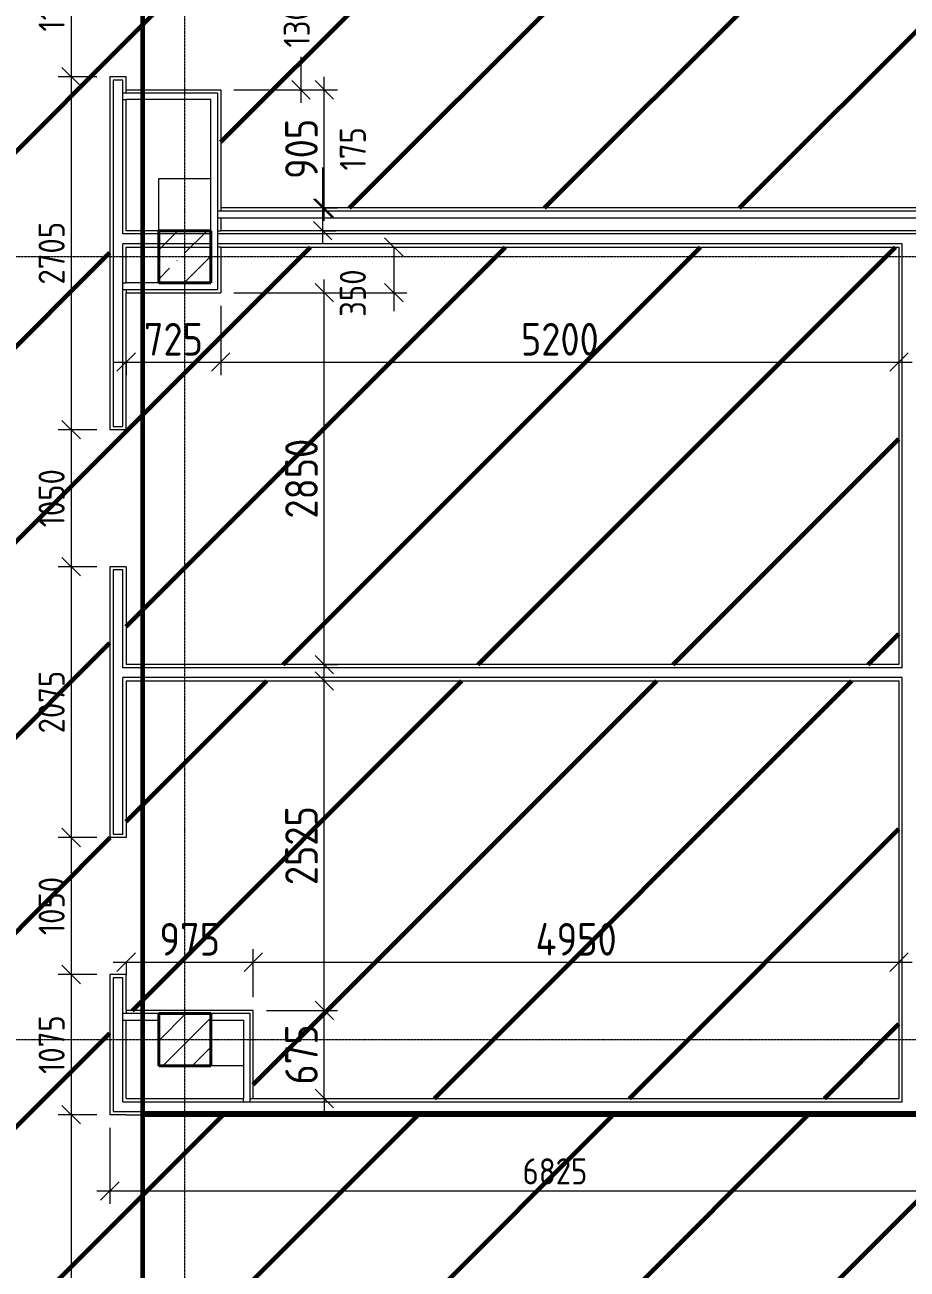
# Model space of a CAD drawing. Header units: millimetres. Extents: x -56773 to 323062, y -262288 to 76460.
# Drawn here: x -10417 to -3653, y -196981 to -187446 of the extents above; entities that cross this region are included whole.
import ezdxf

# ---------------------------------------------------------------- set-up
doc = ezdxf.new("R2010")
doc.units = ezdxf.units.MM
doc.linetypes.add('ADSK_Линия сетки', pattern=[25, 20, -2.5, 0, -2.5])
for name, color, linetype, lineweight in [('1.1)Стяжка керамзит  2 этаж', 5, 'Continuous', 60), ('Несущие колонны', 7, 'Continuous', 18), ('Оси', 7, 'Continuous', 9), ('Перекрытие', 7, 'Continuous', 18), ('Размеры', 7, 'Continuous', 9), ('Стены внутренние', 7, 'Continuous', 18), ('Стены штриховка', 7, 'Continuous', 9)]:
    doc.layers.add(name, color=color, linetype=linetype, lineweight=lineweight)
doc.styles.add('GOST Common_2', font='', dxfattribs={"width": 0.9, "height": 250})
doc.styles.add('GOST Common_3', font='', dxfattribs={"width": 0.9, "height": 200})
doc.styles.get('GOST Common_2').set_extended_font_data('GOST Common')
doc.styles.get('GOST Common_3').set_extended_font_data('GOST Common')
doc.dimstyles.new('ADSK_Основной_2_0', dxfattribs={"dimscale": 304.8, "dimtxt": 201.142999, "dimasz": 0.463911, "dimexe": 0.328084, "dimexo": 0.328084, "dimgap": 0.164042, "dimtad": 1, "dimdec": 3, "dimrnd": 0.001, "dimdsep": 46, "dimtxsty": 'GOST Common_3', "dimblk1": 'OBLIQUE', "dimblk2": 'OBLIQUE', "dimsah": 1, "dimcen": 0.09, "dimdle": 0.328084, "dimazin": 2, "dimtfac": 1, "dimtdec": 4, "dimtix": 1, "dimtmove": 0, "dimatfit": 3, "dimfxl": 1, "dimtvp": 1, "dimtolj": 1, "dimtzin": 0, "dimlwd": 20, "dimlwe": 20, "dimarcsym": 2})
doc.dimstyles.new('ADSK_Основной_2_0_1', dxfattribs={"dimscale": 304.8, "dimtxt": 201.142999, "dimasz": 0.463911, "dimexe": 0.328084, "dimexo": 0.328084, "dimgap": 0.164042, "dimtad": 1, "dimdec": 3, "dimrnd": 0.001, "dimdsep": 46, "dimtxsty": 'GOST Common_3', "dimblk1": 'OBLIQUE', "dimblk2": 'OBLIQUE', "dimsah": 1, "dimcen": 0.09, "dimdle": 0.328084, "dimazin": 2, "dimtfac": 1, "dimtdec": 4, "dimtix": 1, "dimtmove": 1, "dimatfit": 3, "dimfxl": 1, "dimtvp": 1, "dimtolj": 1, "dimtzin": 0, "dimlwd": 20, "dimlwe": 20, "dimarcsym": 2})
doc.dimstyles.new('ADSK_Основной_2_0_2', dxfattribs={"dimscale": 304.8, "dimtxt": 201.142999, "dimasz": 0.463911, "dimexe": 0.328084, "dimexo": 0.328084, "dimgap": 0.164042, "dimtad": 1, "dimdec": 3, "dimrnd": 0.001, "dimdsep": 46, "dimtxsty": 'GOST Common_3', "dimblk1": 'OBLIQUE', "dimblk2": 'OBLIQUE', "dimsah": 1, "dimcen": 0.09, "dimdle": 0.328084, "dimazin": 2, "dimtfac": 1, "dimtdec": 4, "dimtix": 1, "dimtmove": 0, "dimatfit": 3, "dimfxl": 1, "dimtvp": 1, "dimtolj": 1, "dimtzin": 0, "dimlwd": 20, "dimlwe": 20, "dimarcsym": 2})
doc.dimstyles.new('ADSK_Основной_2_0_3', dxfattribs={"dimscale": 304.8, "dimtxt": 201.142999, "dimasz": 0.463911, "dimexe": 0.328084, "dimexo": 0.328084, "dimgap": 0.164042, "dimtad": 1, "dimdec": 3, "dimrnd": 0.001, "dimdsep": 46, "dimtxsty": 'GOST Common_2', "dimblk1": 'OBLIQUE', "dimblk2": 'OBLIQUE', "dimsah": 1, "dimcen": 0.09, "dimdle": 0.328084, "dimazin": 2, "dimtfac": 1, "dimtdec": 4, "dimtix": 1, "dimtmove": 0, "dimatfit": 3, "dimfxl": 1, "dimtvp": 1, "dimtolj": 1, "dimtzin": 0, "dimlwd": 20, "dimlwe": 20, "dimarcsym": 2})
pattern_1 = [(45, (9.36, -198628.46), (-224.5064, 224.5064), []), (45, (233.87, -198628.46), (-224.5064, 224.5064), [396.875, -79.375, 3.353, -76.022])]

# ---------------------------------------------------------------- blocks, each defined once
blk = doc.blocks.new('ADSK_КолоннаЖБ_Прямоугольная - 400x400 мм-1807142-Кладочный план 4-го этажа')
at = {"layer": 'Несущие колонны', "lineweight": 40}
for p, q in [((-200, 200), (200, 200)), ((-200, -200), (-200, 200)), ((200, 200), (200, -200)), ((200, -200), (-200, -200))]:
    blk.add_line(p, q, dxfattribs=at)
blk = doc.blocks.new('_Oblique')
at = {"color": 0, "linetype": 'ByBlock', "lineweight": -2}
blk.add_line((-0.5, -0.5), (0.5, 0.5), dxfattribs=at)
blk = doc.blocks.new('*D5996')
at = {"layer": 'Defpoints', "color": 0, "transparency": 16777216}
for p in [(-9765.6, -195798.5), (-2940.6, -196382.2), (-2940.6, -196487.6)]:
    blk.add_point(p, dxfattribs=at)
at = {"layer": 'Размеры', "color": 0, "lineweight": 20, "transparency": 16777216}
for p, q in [((-9765.6, -195898.5), (-9765.6, -196482.2)), ((-2940.6, -196387.6), (-2940.6, -196282.2)), ((-9865.6, -196382.2), (-2840.6, -196382.2))]:
    blk.add_line(p, q, dxfattribs=at)
at = {"layer": 'Размеры', "color": 0, "lineweight": 20, "transparency": 16777216, "xscale": 141.4, "yscale": 141.4, "zscale": 141.4, "rotation": 180}
blk.add_blockref('_Oblique', (-9765.6, -196382.2), dxfattribs=at)
at = {"layer": 'Размеры', "color": 0, "lineweight": 20, "transparency": 16777216, "xscale": 141.4, "yscale": 141.4, "zscale": 141.4}
blk.add_blockref('_Oblique', (-2940.6, -196382.2), dxfattribs=at)
at = {"layer": 'Размеры', "color": 0, "lineweight": 9, "transparency": 16777216, "insert": (-6353.1, -196232.2), "char_height": 200, "width": 605.475, "attachment_point": 5, "style": 'GOST Common_3'}
blk.add_mtext('\\A1;6825', dxfattribs=at)
blk = doc.blocks.new('*D6186')
at = {"layer": 'Defpoints', "color": 0, "transparency": 16777216}
for p in [(-9765.6, -186743.5), (-10061.9, -187843.5), (-9765.6, -187843.5)]:
    blk.add_point(p, dxfattribs=at)
at = {"layer": 'Размеры', "color": 0, "lineweight": 20, "transparency": 16777216}
for p, q in [((-10061.9, -186643.5), (-10061.9, -187943.5)), ((-9865.6, -186743.5), (-10161.9, -186743.5)), ((-9865.6, -187843.5), (-10161.9, -187843.5))]:
    blk.add_line(p, q, dxfattribs=at)
at = {"layer": 'Размеры', "color": 0, "lineweight": 20, "transparency": 16777216, "xscale": 141.4, "yscale": 141.4, "zscale": 141.4}
for p, rotation in [((-10061.9, -186743.5), 90), ((-10061.9, -187843.5), 270)]:
    blk.add_blockref('_Oblique', p, dxfattribs=dict(at, rotation=rotation))
at = {"layer": 'Размеры', "color": 0, "lineweight": 9, "transparency": 16777216, "insert": (-10211.9, -187293.5), "char_height": 200, "width": 515.472, "attachment_point": 5, "rotation": 90, "style": 'GOST Common_3'}
blk.add_mtext('\\A1;1100', dxfattribs=at)
blk = doc.blocks.new('*D6187')
at = {"layer": 'Defpoints', "color": 0, "transparency": 16777216}
for p in [(-9765.6, -187843.5), (-10061.9, -190548.5), (-9765.6, -190548.5)]:
    blk.add_point(p, dxfattribs=at)
at = {"layer": 'Размеры', "color": 0, "lineweight": 20, "transparency": 16777216}
for p, q in [((-10061.9, -187743.5), (-10061.9, -190648.5)), ((-9865.6, -187843.5), (-10161.9, -187843.5)), ((-9865.6, -190548.5), (-10161.9, -190548.5))]:
    blk.add_line(p, q, dxfattribs=at)
at = {"layer": 'Размеры', "color": 0, "lineweight": 20, "transparency": 16777216, "xscale": 141.4, "yscale": 141.4, "zscale": 141.4}
for p, rotation in [((-10061.9, -187843.5), 90), ((-10061.9, -190548.5), 270)]:
    blk.add_blockref('_Oblique', p, dxfattribs=dict(at, rotation=rotation))
at = {"layer": 'Размеры', "color": 0, "lineweight": 9, "transparency": 16777216, "insert": (-10211.9, -189196), "char_height": 200, "width": 605.475, "attachment_point": 5, "rotation": 90, "style": 'GOST Common_3'}
blk.add_mtext('\\A1;2705', dxfattribs=at)
blk = doc.blocks.new('*D6188')
at = {"layer": 'Defpoints', "color": 0, "transparency": 16777216}
for p in [(-9765.6, -190548.5), (-10061.9, -191598.5), (-9765.6, -191598.5)]:
    blk.add_point(p, dxfattribs=at)
at = {"layer": 'Размеры', "color": 0, "lineweight": 20, "transparency": 16777216}
for p, q in [((-10061.9, -190448.5), (-10061.9, -191698.5)), ((-9865.6, -190548.5), (-10161.9, -190548.5)), ((-9865.6, -191598.5), (-10161.9, -191598.5))]:
    blk.add_line(p, q, dxfattribs=at)
at = {"layer": 'Размеры', "color": 0, "lineweight": 20, "transparency": 16777216, "xscale": 141.4, "yscale": 141.4, "zscale": 141.4}
for p, rotation in [((-10061.9, -190548.5), 90), ((-10061.9, -191598.5), 270)]:
    blk.add_blockref('_Oblique', p, dxfattribs=dict(at, rotation=rotation))
at = {"layer": 'Размеры', "color": 0, "lineweight": 9, "transparency": 16777216, "insert": (-10211.9, -191073.5), "char_height": 200, "width": 560.473, "attachment_point": 5, "rotation": 90, "style": 'GOST Common_3'}
blk.add_mtext('\\A1;1050', dxfattribs=at)
blk = doc.blocks.new('*D6189')
at = {"layer": 'Defpoints', "color": 0, "transparency": 16777216}
for p in [(-9765.6, -191598.5), (-10061.9, -193673.5), (-9765.6, -193673.5)]:
    blk.add_point(p, dxfattribs=at)
at = {"layer": 'Размеры', "color": 0, "lineweight": 20, "transparency": 16777216}
for p, q in [((-10061.9, -191498.5), (-10061.9, -193773.5)), ((-9865.6, -191598.5), (-10161.9, -191598.5)), ((-9865.6, -193673.5), (-10161.9, -193673.5))]:
    blk.add_line(p, q, dxfattribs=at)
at = {"layer": 'Размеры', "color": 0, "lineweight": 20, "transparency": 16777216, "xscale": 141.4, "yscale": 141.4, "zscale": 141.4}
for p, rotation in [((-10061.9, -191598.5), 90), ((-10061.9, -193673.5), 270)]:
    blk.add_blockref('_Oblique', p, dxfattribs=dict(at, rotation=rotation))
at = {"layer": 'Размеры', "color": 0, "lineweight": 9, "transparency": 16777216, "insert": (-10211.9, -192636), "char_height": 200, "width": 605.475, "attachment_point": 5, "rotation": 90, "style": 'GOST Common_3'}
blk.add_mtext('\\A1;2075', dxfattribs=at)
blk = doc.blocks.new('*D6190')
at = {"layer": 'Defpoints', "color": 0, "transparency": 16777216}
for p in [(-9765.6, -193673.5), (-10061.9, -194723.5), (-9765.6, -194723.5)]:
    blk.add_point(p, dxfattribs=at)
at = {"layer": 'Размеры', "color": 0, "lineweight": 20, "transparency": 16777216}
for p, q in [((-10061.9, -193573.5), (-10061.9, -194823.5)), ((-9865.6, -193673.5), (-10161.9, -193673.5)), ((-9865.6, -194723.5), (-10161.9, -194723.5))]:
    blk.add_line(p, q, dxfattribs=at)
at = {"layer": 'Размеры', "color": 0, "lineweight": 20, "transparency": 16777216, "xscale": 141.4, "yscale": 141.4, "zscale": 141.4}
for p, rotation in [((-10061.9, -193673.5), 90), ((-10061.9, -194723.5), 270)]:
    blk.add_blockref('_Oblique', p, dxfattribs=dict(at, rotation=rotation))
at = {"layer": 'Размеры', "color": 0, "lineweight": 9, "transparency": 16777216, "insert": (-10211.9, -194198.5), "char_height": 200, "width": 560.473, "attachment_point": 5, "rotation": 90, "style": 'GOST Common_3'}
blk.add_mtext('\\A1;1050', dxfattribs=at)
blk = doc.blocks.new('*D6191')
at = {"layer": 'Defpoints', "color": 0, "transparency": 16777216}
for p in [(-9765.6, -194723.5), (-10061.9, -195798.5), (-9765.6, -195798.5)]:
    blk.add_point(p, dxfattribs=at)
at = {"layer": 'Размеры', "color": 0, "lineweight": 20, "transparency": 16777216}
for p, q in [((-10061.9, -194623.5), (-10061.9, -195898.5)), ((-9865.6, -194723.5), (-10161.9, -194723.5)), ((-9865.6, -195798.5), (-10161.9, -195798.5))]:
    blk.add_line(p, q, dxfattribs=at)
at = {"layer": 'Размеры', "color": 0, "lineweight": 20, "transparency": 16777216, "xscale": 141.4, "yscale": 141.4, "zscale": 141.4}
for p, rotation in [((-10061.9, -194723.5), 90), ((-10061.9, -195798.5), 270)]:
    blk.add_blockref('_Oblique', p, dxfattribs=dict(at, rotation=rotation))
at = {"layer": 'Размеры', "color": 0, "lineweight": 9, "transparency": 16777216, "insert": (-10211.9, -195261), "char_height": 200, "width": 560.473, "attachment_point": 5, "rotation": 90, "style": 'GOST Common_3'}
blk.add_mtext('\\A1;1075', dxfattribs=at)
blk = doc.blocks.new('*D6192')
at = {"layer": 'Defpoints', "color": 0, "transparency": 16777216}
for p in [(-9765.6, -195798.5), (-10061.9, -199048.5), (-9515.6, -199048.5)]:
    blk.add_point(p, dxfattribs=at)
at = {"layer": 'Размеры', "color": 0, "lineweight": 20, "transparency": 16777216}
for p, q in [((-10061.9, -195698.5), (-10061.9, -199148.5)), ((-9865.6, -195798.5), (-10161.9, -195798.5)), ((-9615.6, -199048.5), (-10161.9, -199048.5))]:
    blk.add_line(p, q, dxfattribs=at)
at = {"layer": 'Размеры', "color": 0, "lineweight": 20, "transparency": 16777216, "xscale": 141.4, "yscale": 141.4, "zscale": 141.4}
for p, rotation in [((-10061.9, -195798.5), 90), ((-10061.9, -199048.5), 270)]:
    blk.add_blockref('_Oblique', p, dxfattribs=dict(at, rotation=rotation))
at = {"layer": 'Размеры', "color": 0, "lineweight": 9, "transparency": 16777216, "insert": (-10211.9, -197423.5), "char_height": 200, "width": 605.475, "attachment_point": 5, "rotation": 90, "style": 'GOST Common_3'}
blk.add_mtext('\\A1;3250', dxfattribs=at)
blk = doc.blocks.new('*D6210')
at = {"layer": 'Defpoints', "color": 0, "transparency": 16777216}
for p in [(-8221.4, -188848.5), (-8133.6, -188848.5), (-8221.4, -189023.5)]:
    blk.add_point(p, dxfattribs=at)
at = {"layer": 'Размеры', "color": 0, "lineweight": 20, "transparency": 16777216}
for p, q in [((-8133.6, -188848.5), (-8133.6, -188540.1)), ((-8133.6, -189123.5), (-8133.6, -188848.5)), ((-8121.4, -188848.5), (-8033.6, -188848.5)), ((-8121.4, -189023.5), (-8033.6, -189023.5))]:
    blk.add_line(p, q, dxfattribs=at)
at = {"layer": 'Размеры', "color": 0, "lineweight": 20, "transparency": 16777216, "xscale": 141.4, "yscale": 141.4, "zscale": 141.4}
for p, rotation in [((-8133.6, -188848.5), 90), ((-8133.6, -189023.5), 270)]:
    blk.add_blockref('_Oblique', p, dxfattribs=dict(at, rotation=rotation))
at = {"layer": 'Размеры', "color": 0, "lineweight": 9, "transparency": 16777216, "insert": (-8002.6, -188561.3), "char_height": 200, "width": 409.104, "attachment_point": 1, "rotation": 90, "line_spacing_factor": 1.022761, "style": 'GOST Common_3'}
blk.add_mtext('\\A1;175', dxfattribs=at)
blk = doc.blocks.new('*D6211')
at = {"layer": 'Defpoints', "color": 0, "transparency": 16777216}
for p in [(-8915.6, -187943.5), (-8121.4, -187943.5), (-8221.4, -188848.5)]:
    blk.add_point(p, dxfattribs=at)
at = {"layer": 'Размеры', "color": 0, "lineweight": 20, "transparency": 16777216}
for p, q in [((-8121.4, -188948.5), (-8121.4, -187843.5)), ((-8815.6, -187943.5), (-8021.4, -187943.5)), ((-8121.4, -188848.5), (-8021.4, -188848.5))]:
    blk.add_line(p, q, dxfattribs=at)
at = {"layer": 'Размеры', "color": 0, "lineweight": 20, "transparency": 16777216, "xscale": 141.4, "yscale": 141.4, "zscale": 141.4}
for p, rotation in [((-8121.4, -187943.5), 90), ((-8121.4, -188848.5), 270)]:
    blk.add_blockref('_Oblique', p, dxfattribs=dict(at, rotation=rotation))
at = {"layer": 'Размеры', "color": 0, "lineweight": 9, "transparency": 16777216, "insert": (-8296.4, -188396), "char_height": 250, "width": 454.106, "attachment_point": 5, "rotation": 90, "style": 'GOST Common_2'}
blk.add_mtext('\\A1;905', dxfattribs=at)
blk = doc.blocks.new('*D6212')
at = {"layer": 'Defpoints', "color": 0, "transparency": 16777216}
for p in [(-8915.6, -186643.5), (-8299.5, -186643.5), (-8915.6, -187943.5)]:
    blk.add_point(p, dxfattribs=at)
at = {"layer": 'Размеры', "color": 0, "lineweight": 20, "transparency": 16777216}
for p, q in [((-8299.5, -186543.5), (-8299.5, -186989.5)), ((-8815.6, -186643.5), (-8199.5, -186643.5)), ((-8299.5, -188043.5), (-8299.5, -187689.5)), ((-8815.6, -187943.5), (-8199.5, -187943.5))]:
    blk.add_line(p, q, dxfattribs=at)
at = {"layer": 'Размеры', "color": 0, "lineweight": 20, "transparency": 16777216, "xscale": 141.4, "yscale": 141.4, "zscale": 141.4}
for p, rotation in [((-8299.5, -186643.5), 90), ((-8299.5, -187943.5), 270)]:
    blk.add_blockref('_Oblique', p, dxfattribs=dict(at, rotation=rotation))
at = {"layer": 'Размеры', "color": 0, "lineweight": 9, "transparency": 16777216, "insert": (-8432.8, -187619.7), "char_height": 200, "width": 560.473, "attachment_point": 1, "rotation": 90, "line_spacing_factor": 1.022761, "style": 'GOST Common_3'}
blk.add_mtext('\\A1;1300', dxfattribs=at)
blk = doc.blocks.new('*D6216')
at = {"layer": 'Defpoints', "color": 0, "transparency": 16777216}
for p in [(-8915.6, -189498.5), (-9640.6, -189930.2), (-8915.6, -190030.2)]:
    blk.add_point(p, dxfattribs=at)
at = {"layer": 'Размеры', "color": 0, "lineweight": 20, "transparency": 16777216}
for p, q in [((-8915.6, -189598.5), (-8915.6, -190130.2)), ((-9740.6, -190030.2), (-8815.6, -190030.2)), ((-9640.6, -190030.2), (-9640.6, -190130.2))]:
    blk.add_line(p, q, dxfattribs=at)
at = {"layer": 'Размеры', "color": 0, "lineweight": 20, "transparency": 16777216, "xscale": 141.4, "yscale": 141.4, "zscale": 141.4, "rotation": 180}
blk.add_blockref('_Oblique', (-9640.6, -190030.2), dxfattribs=at)
at = {"layer": 'Размеры', "color": 0, "lineweight": 20, "transparency": 16777216, "xscale": 141.4, "yscale": 141.4, "zscale": 141.4}
blk.add_blockref('_Oblique', (-8915.6, -190030.2), dxfattribs=at)
at = {"layer": 'Размеры', "color": 0, "lineweight": 9, "transparency": 16777216, "insert": (-9278.1, -189855.2), "char_height": 250, "width": 454.106, "attachment_point": 5, "style": 'GOST Common_2'}
blk.add_mtext('\\A1;725', dxfattribs=at)
blk = doc.blocks.new('*D6217')
at = {"layer": 'Defpoints', "color": 0, "transparency": 16777216}
for p in [(-8915.6, -189498.5), (-3715.6, -189930.2), (-3715.6, -190030.2)]:
    blk.add_point(p, dxfattribs=at)
at = {"layer": 'Размеры', "color": 0, "lineweight": 20, "transparency": 16777216}
for p, q in [((-8915.6, -189598.5), (-8915.6, -190130.2)), ((-9015.6, -190030.2), (-3615.6, -190030.2)), ((-3715.6, -190030.2), (-3715.6, -190130.2))]:
    blk.add_line(p, q, dxfattribs=at)
at = {"layer": 'Размеры', "color": 0, "lineweight": 20, "transparency": 16777216, "xscale": 141.4, "yscale": 141.4, "zscale": 141.4, "rotation": 180}
blk.add_blockref('_Oblique', (-8915.6, -190030.2), dxfattribs=at)
at = {"layer": 'Размеры', "color": 0, "lineweight": 20, "transparency": 16777216, "xscale": 141.4, "yscale": 141.4, "zscale": 141.4}
blk.add_blockref('_Oblique', (-3715.6, -190030.2), dxfattribs=at)
at = {"layer": 'Размеры', "color": 0, "lineweight": 9, "transparency": 16777216, "insert": (-6315.6, -189855.2), "char_height": 250, "width": 605.475, "attachment_point": 5, "style": 'GOST Common_2'}
blk.add_mtext('\\A1;5200', dxfattribs=at)
blk = doc.blocks.new('*D6218')
at = {"layer": 'Defpoints', "color": 0, "transparency": 16777216}
for p in [(-8915.6, -189498.5), (-8121.4, -189498.5), (-8221.4, -192348.5)]:
    blk.add_point(p, dxfattribs=at)
at = {"layer": 'Размеры', "color": 0, "lineweight": 20, "transparency": 16777216}
for p, q in [((-8121.4, -192448.5), (-8121.4, -189398.5)), ((-8815.6, -189498.5), (-8021.4, -189498.5)), ((-8121.4, -192348.5), (-8021.4, -192348.5))]:
    blk.add_line(p, q, dxfattribs=at)
at = {"layer": 'Размеры', "color": 0, "lineweight": 20, "transparency": 16777216, "xscale": 141.4, "yscale": 141.4, "zscale": 141.4}
for p, rotation in [((-8121.4, -189498.5), 90), ((-8121.4, -192348.5), 270)]:
    blk.add_blockref('_Oblique', p, dxfattribs=dict(at, rotation=rotation))
at = {"layer": 'Размеры', "color": 0, "lineweight": 9, "transparency": 16777216, "insert": (-8296.4, -190923.5), "char_height": 250, "width": 605.475, "attachment_point": 5, "rotation": 90, "style": 'GOST Common_2'}
blk.add_mtext('\\A1;2850', dxfattribs=at)
blk = doc.blocks.new('*D6219')
at = {"layer": 'Defpoints', "color": 0, "transparency": 16777216}
for p in [(-8221.4, -189148.5), (-7587.9, -189148.5), (-8915.6, -189498.5)]:
    blk.add_point(p, dxfattribs=at)
at = {"layer": 'Размеры', "color": 0, "lineweight": 20, "transparency": 16777216}
for p, q in [((-8121.4, -189148.5), (-7487.9, -189148.5)), ((-7587.9, -189148.5), (-7587.9, -189598.5)), ((-8815.6, -189498.5), (-7487.9, -189498.5)), ((-7587.9, -189498.5), (-7587.9, -189639.9))]:
    blk.add_line(p, q, dxfattribs=at)
at = {"layer": 'Размеры', "color": 0, "lineweight": 20, "transparency": 16777216, "xscale": 141.4, "yscale": 141.4, "zscale": 141.4}
for p, rotation in [((-7587.9, -189148.5), 90), ((-7587.9, -189498.5), 270)]:
    blk.add_blockref('_Oblique', p, dxfattribs=dict(at, rotation=rotation))
at = {"layer": 'Размеры', "color": 0, "lineweight": 9, "transparency": 16777216, "insert": (-8002.6, -189683.6), "char_height": 200, "width": 454.106, "attachment_point": 1, "rotation": 90, "line_spacing_factor": 1.022761, "style": 'GOST Common_3'}
blk.add_mtext('\\A1;350', dxfattribs=at)
blk = doc.blocks.new('*D6220')
at = {"layer": 'Defpoints', "color": 0, "transparency": 16777216}
for p in [(-8665.6, -194998.5), (-8121.4, -194998.5), (-8221.4, -195673.5)]:
    blk.add_point(p, dxfattribs=at)
at = {"layer": 'Размеры', "color": 0, "lineweight": 20, "transparency": 16777216}
for p, q in [((-8121.4, -194998.5), (-8121.4, -194857.1)), ((-8565.6, -194998.5), (-8021.4, -194998.5)), ((-8121.4, -195673.5), (-8121.4, -194998.5)), ((-8121.4, -195673.5), (-8021.4, -195673.5)), ((-8121.4, -195673.5), (-8121.4, -195814.9))]:
    blk.add_line(p, q, dxfattribs=at)
at = {"layer": 'Размеры', "color": 0, "lineweight": 20, "transparency": 16777216, "xscale": 141.4, "yscale": 141.4, "zscale": 141.4}
for p, rotation in [((-8121.4, -194998.5), 270), ((-8121.4, -195673.5), 90)]:
    blk.add_blockref('_Oblique', p, dxfattribs=dict(at, rotation=rotation))
at = {"layer": 'Размеры', "color": 0, "lineweight": 9, "transparency": 16777216, "insert": (-8296.4, -195336), "char_height": 250, "width": 454.106, "attachment_point": 5, "rotation": 90, "style": 'GOST Common_2'}
blk.add_mtext('\\A1;675', dxfattribs=at)
blk = doc.blocks.new('*D6221')
at = {"layer": 'Defpoints', "color": 0, "transparency": 16777216}
for p in [(-8221.4, -192473.5), (-8121.4, -192473.5), (-8665.6, -194998.5)]:
    blk.add_point(p, dxfattribs=at)
at = {"layer": 'Размеры', "color": 0, "lineweight": 20, "transparency": 16777216}
for p, q in [((-8121.4, -195098.5), (-8121.4, -192373.5)), ((-8121.4, -192473.5), (-8021.4, -192473.5)), ((-8565.6, -194998.5), (-8021.4, -194998.5))]:
    blk.add_line(p, q, dxfattribs=at)
at = {"layer": 'Размеры', "color": 0, "lineweight": 20, "transparency": 16777216, "xscale": 141.4, "yscale": 141.4, "zscale": 141.4}
for p, rotation in [((-8121.4, -192473.5), 90), ((-8121.4, -194998.5), 270)]:
    blk.add_blockref('_Oblique', p, dxfattribs=dict(at, rotation=rotation))
at = {"layer": 'Размеры', "color": 0, "lineweight": 9, "transparency": 16777216, "insert": (-8296.4, -193736), "char_height": 250, "width": 605.475, "attachment_point": 5, "rotation": 90, "style": 'GOST Common_2'}
blk.add_mtext('\\A1;2525', dxfattribs=at)
blk = doc.blocks.new('*D6222')
at = {"layer": 'Defpoints', "color": 0, "transparency": 16777216}
for p in [(-9640.6, -194528.7), (-8665.6, -194628.7), (-8665.6, -194998.5)]:
    blk.add_point(p, dxfattribs=at)
at = {"layer": 'Размеры', "color": 0, "lineweight": 20, "transparency": 16777216}
for p, q in [((-8665.6, -194898.5), (-8665.6, -194528.7)), ((-9740.6, -194628.7), (-8565.6, -194628.7)), ((-9640.6, -194628.7), (-9640.6, -194728.7))]:
    blk.add_line(p, q, dxfattribs=at)
at = {"layer": 'Размеры', "color": 0, "lineweight": 20, "transparency": 16777216, "xscale": 141.4, "yscale": 141.4, "zscale": 141.4, "rotation": 180}
blk.add_blockref('_Oblique', (-9640.6, -194628.7), dxfattribs=at)
at = {"layer": 'Размеры', "color": 0, "lineweight": 20, "transparency": 16777216, "xscale": 141.4, "yscale": 141.4, "zscale": 141.4}
blk.add_blockref('_Oblique', (-8665.6, -194628.7), dxfattribs=at)
at = {"layer": 'Размеры', "color": 0, "lineweight": 9, "transparency": 16777216, "insert": (-9153.1, -194453.7), "char_height": 250, "width": 454.106, "attachment_point": 5, "style": 'GOST Common_2'}
blk.add_mtext('\\A1;975', dxfattribs=at)
blk = doc.blocks.new('*D6223')
at = {"layer": 'Defpoints', "color": 0, "transparency": 16777216}
for p in [(-3715.6, -194528.7), (-3715.6, -194628.7), (-8665.6, -194998.5)]:
    blk.add_point(p, dxfattribs=at)
at = {"layer": 'Размеры', "color": 0, "lineweight": 20, "transparency": 16777216}
for p, q in [((-8665.6, -194898.5), (-8665.6, -194528.7)), ((-8765.6, -194628.7), (-3615.6, -194628.7)), ((-3715.6, -194628.7), (-3715.6, -194728.7))]:
    blk.add_line(p, q, dxfattribs=at)
at = {"layer": 'Размеры', "color": 0, "lineweight": 20, "transparency": 16777216, "xscale": 141.4, "yscale": 141.4, "zscale": 141.4, "rotation": 180}
blk.add_blockref('_Oblique', (-8665.6, -194628.7), dxfattribs=at)
at = {"layer": 'Размеры', "color": 0, "lineweight": 20, "transparency": 16777216, "xscale": 141.4, "yscale": 141.4, "zscale": 141.4}
blk.add_blockref('_Oblique', (-3715.6, -194628.7), dxfattribs=at)
at = {"layer": 'Размеры', "color": 0, "lineweight": 9, "transparency": 16777216, "insert": (-6190.6, -194453.7), "char_height": 250, "width": 625.93, "attachment_point": 5, "style": 'GOST Common_2'}
blk.add_mtext('\\A1;4950', dxfattribs=at)

msp = doc.modelspace()

# ---------------------------------------------------------------- hatches: boundary and pattern name
at = {"layer": '1.1)Стяжка керамзит  2 этаж', "transparency": 33554687}
h = msp.add_hatch(dxfattribs=at)
h.set_pattern_fill('ANSI31', color=5, scale=333)
h.paths.add_polyline_path([(-9515.6385, -189498.4914), (-9640.6385, -189498.4914), (-9640.6385, -190548.4914), (-9765.6385, -190548.4914), (-9765.6385, -187843.4914), (-9640.6385, -187843.4914), (-9640.6385, -187943.4914), (-9515.6385, -187943.4914), (-9515.6385, -186643.4914), (-9640.6385, -186643.4914), (-9640.6385, -186743.4914), (-9765.6385, -186743.4914), (-9765.6385, -186538.4914), (-9765.6385, -186038.4914), (-9765.6385, -185848.4914), (-9765.6385, -185248.4914), (-9765.6385, -184728.4914), (-9765.6385, -184068.4914), (-9765.6385, -182048.4914), (-9640.6385, -182048.4914), (-9640.6385, -182198.4914), (-9515.6385, -182198.4914), (-9515.6385, -180798.4914), (-9640.6385, -180798.4914), (-9640.6385, -180948.4914), (-9765.6385, -180948.4914), (-9765.6385, -179748.4914), (-12890.6385, -179748.4914), (-12890.6385, -205573.4914), (-9515.6385, -205573.4914), (-9515.6385, -195798.4914), (-9640.6385, -195798.4914), (-9740.6385, -195798.4914), (-9765.6385, -195798.4914), (-9765.6385, -194723.4914), (-9640.6385, -194723.4914), (-9640.6385, -194998.4914), (-9515.6385, -194998.4914), (-9515.6385, -192473.4914), (-9640.6385, -192473.4914), (-9640.6385, -193673.4914), (-9765.6385, -193673.4914), (-9765.6385, -191598.4914), (-9640.6385, -191598.4914), (-9640.6385, -192348.4914), (-9515.6385, -192348.4914)])
h.paths.add_polyline_path([(-12770.185, -182943.7312), (-12010.185, -182943.7312), (-12010.185, -182938.7312), (-12770.185, -182938.7312)], flags=16)
h.paths.add_polyline_path([(-12010.185, -183904.7961), (-12770.185, -183904.7961), (-12770.185, -183909.7961), (-12010.185, -183909.7961)], flags=16)
h = msp.add_hatch(dxfattribs=at)
h.set_pattern_fill('ANSI31', color=5, scale=333)
h.paths.add_polyline_path([(-3240.6385, -186523.4914), (-3240.6385, -184873.4914), (-3240.6385, -184023.4914), (-3390.6385, -184023.4914), (-8915.6385, -184023.4914), (-8915.6385, -186643.4914), (-9515.6385, -186643.4914), (-9515.6385, -187943.4914), (-8915.6385, -187943.4914), (-8915.6385, -188848.4914), (-3390.6385, -188848.4914), (-3390.6385, -188843.4914), (-3240.6385, -188843.4914)])
h.paths.add_polyline_path([(-3390.6385, -186685.9914), (-3390.6385, -186173.4914), (-3315.6385, -186173.4914), (-3315.6385, -186685.9914)], flags=16)
h = msp.add_hatch(dxfattribs=at)
h.set_pattern_fill('ANSI31', color=5, scale=333)
h.paths.add_polyline_path([(-3715.6385, -189148.4914), (-8915.6385, -189148.4914), (-8915.6385, -189498.4914), (-9515.6385, -189498.4914), (-9515.6385, -192348.4914), (-3715.6385, -192348.4914)])
h = msp.add_hatch(dxfattribs=at)
h.set_pattern_fill('ANSI31', color=5, scale=333)
h.paths.add_polyline_path([(-3715.6385, -192473.4914), (-9515.6385, -192473.4914), (-9515.6385, -194998.4914), (-8665.6385, -194998.4914), (-8665.6385, -195673.4914), (-3715.6385, -195673.4914)])
h = msp.add_hatch(dxfattribs=at)
h.set_pattern_fill('ANSI31', color=5, scale=333)
h.paths.add_polyline_path([(61559.3615, -195798.4914), (-9515.6385, -195798.4914), (-9515.6385, -199048.4914), (61559.3615, -199048.4914)])
h.paths.add_polyline_path([(26559.3615, -198473.4914), (26634.3615, -198473.4914), (26634.3615, -199023.4914), (26559.3615, -199023.4914)], flags=16)
h.paths.add_polyline_path([(26559.3615, -196373.4914), (26559.3615, -195823.4914), (26634.3615, -195823.4914), (26634.3615, -196373.4914)], flags=16)
h.paths.add_polyline_path([(41109.3615, -196023.4914), (41109.3615, -195898.4914), (42009.3615, -195898.4914), (42009.3615, -196023.4914)], flags=16)
h.paths.add_polyline_path([(45809.3615, -196023.4914), (45809.3615, -195898.4914), (46809.3615, -195898.4914), (46809.3615, -196023.4914)], flags=16)
h.paths.add_polyline_path([(48659.3615, -195923.4914), (48659.3615, -195898.4914), (49409.3615, -195898.4914), (49409.3615, -195923.4914)], flags=16)
h.paths.add_polyline_path([(41734.3615, -193523.4914), (39734.3615, -193523.4914), (39734.3615, -195023.4914), (40009.3615, -195023.4914), (40034.3615, -195023.4914), (40034.3615, -195798.4914), (41734.3615, -195798.4914)], flags=0)
at = {"layer": 'Несущие колонны', "lineweight": 9}
h = msp.add_hatch(dxfattribs=at)
h.set_pattern_fill('FP_1', color=256, style=0, pattern_type=2)
h.set_pattern_definition(pattern_1)
h.paths.add_polyline_path([(-9390.6385, -189423.4914), (-8990.6385, -189423.4914), (-8990.6385, -189023.4914), (-9390.6385, -189023.4914)])
h = msp.add_hatch(dxfattribs=at)
h.set_pattern_fill('FP_1', color=256, style=0, pattern_type=2)
h.set_pattern_definition(pattern_1)
h.paths.add_polyline_path([(-9390.6385, -195423.4914), (-8990.6385, -195423.4914), (-8990.6385, -195023.4914), (-9390.6385, -195023.4914), (-9390.6385, -195092.7203)])

# ---------------------------------------------------------------- linework, layer by layer
at = {"layer": '1.1)Стяжка керамзит  2 этаж'}
for points in [[(-9515.6385, -205573.4914), (-12890.6385, -205573.4914), (-12890.6385, -179748.4914), (-9515.6385, -179748.4914)], [(61559.3615, -195798.4914), (-9515.6385, -195798.4914), (-9515.6385, -199048.4914), (61559.3615, -199048.4914)]]:
    msp.add_lwpolyline(points, close=True, dxfattribs=at)
at = {"layer": 'Несущие колонны', "lineweight": 9}
for p, q in [((-8990.6385, -189023.4914), (-9390.6385, -189023.4914)), ((-9390.6385, -189023.4914), (-9390.6385, -189423.4914)), ((-8990.6385, -189423.4914), (-8990.6385, -189023.4914)), ((-9390.6385, -189423.4914), (-8990.6385, -189423.4914)), ((-8990.6385, -195023.4914), (-9390.6385, -195023.4914)), ((-9390.6385, -195023.4914), (-9390.6385, -195073.4914)), ((-9390.6385, -195073.4914), (-9390.6385, -195423.4914)), ((-8990.6385, -195073.4914), (-8990.6385, -195023.4914)), ((-8990.6385, -195423.4914), (-8990.6385, -195073.4914)), ((-9390.6385, -195423.4914), (-8990.6385, -195423.4914))]:
    msp.add_line(p, q, dxfattribs=at)
at = {"layer": 'Оси', "linetype": 'ADSK_Линия сетки', "lineweight": 5}
for p, q in [((-9190.6385, -209602.3427), (-9190.6385, -174127.5463)), ((62563.3938, -189223.4914), (-25230.7352, -189223.4914)), ((62563.3938, -195223.4914), (-25230.7352, -195223.4914))]:
    msp.add_line(p, q, dxfattribs=at)
at = {"layer": 'Перекрытие'}
for p, q in [((-9390.6385, -189023.4914), (-9390.6385, -188623.4914)), ((-9390.6385, -188623.4914), (-8990.6385, -188623.4914)), ((-8740.6385, -195423.4914), (-8990.6385, -195423.4914))]:
    msp.add_line(p, q, dxfattribs=at)
at = {"layer": 'Стены внутренние', "lineweight": 5}
for p, q in [((-9765.6385, -187843.4914), (-9765.6385, -190548.4914)), ((-9640.6385, -187843.4914), (-9765.6385, -187843.4914)), ((-9640.6385, -187943.4914), (-9640.6385, -187843.4914)), ((-9640.6385, -187943.4914), (-8915.6385, -187943.4914)), ((-8915.6385, -187943.4914), (-8915.6385, -188848.4914)), ((-9640.6385, -189023.4914), (-9640.6385, -188018.4914)), ((-8990.6385, -188018.4914), (-9640.6385, -188018.4914)), ((-8990.6385, -189023.4914), (-8990.6385, -188018.4914)), ((-3240.6385, -188848.4914), (-8915.6385, -188848.4914)), ((-8915.6385, -188923.4914), (-8915.6385, -189023.4914)), ((-8915.6385, -188923.4914), (-3240.6385, -188923.4914)), ((-8990.6385, -189023.4914), (-9640.6385, -189023.4914)), ((-3390.6385, -189023.4914), (-8915.6385, -189023.4914)), ((-9640.6385, -189423.4914), (-9640.6385, -189148.4914)), ((-9640.6385, -189148.4914), (-8990.6385, -189148.4914)), ((-8990.6385, -189423.4914), (-8990.6385, -189148.4914)), ((-8915.6385, -189148.4914), (-8915.6385, -189498.4914)), ((-8915.6385, -189148.4914), (-3715.6385, -189148.4914)), ((-3715.6385, -189148.4914), (-3715.6385, -192348.4914)), ((-8990.6385, -189423.4914), (-9640.6385, -189423.4914)), ((-9640.6385, -190548.4914), (-9640.6385, -189498.4914)), ((-9640.6385, -189498.4914), (-8915.6385, -189498.4914)), ((-9640.6385, -190548.4914), (-9765.6385, -190548.4914)), ((-9765.6385, -191598.4914), (-9765.6385, -193673.4914)), ((-9640.6385, -191598.4914), (-9765.6385, -191598.4914)), ((-9640.6385, -191598.4914), (-9640.6385, -192348.4914)), ((-3715.6385, -192348.4914), (-9640.6385, -192348.4914)), ((-9640.6385, -192473.4914), (-9640.6385, -193673.4914)), ((-9640.6385, -192473.4914), (-3715.6385, -192473.4914)), ((-3715.6385, -192473.4914), (-3715.6385, -195673.4914)), ((-9640.6385, -193673.4914), (-9765.6385, -193673.4914)), ((-9765.6385, -194723.4914), (-9765.6385, -195798.4914)), ((-9640.6385, -194723.4914), (-9765.6385, -194723.4914)), ((-9640.6385, -194998.4914), (-9640.6385, -194723.4914)), ((-8665.6385, -194998.4914), (-9640.6385, -194998.4914)), ((-8665.6385, -195673.4914), (-8665.6385, -194998.4914)), ((-9640.6385, -195673.4914), (-9640.6385, -195073.4914)), ((-9640.6385, -195073.4914), (-9390.6385, -195073.4914)), ((-9390.6385, -195073.4914), (-9390.6385, -195023.4914)), ((-9390.6385, -195023.4914), (-8990.6385, -195023.4914)), ((-8990.6385, -195023.4914), (-8990.6385, -195073.4914)), ((-8990.6385, -195073.4914), (-8740.6385, -195073.4914)), ((-8740.6385, -195073.4914), (-8740.6385, -195673.4914)), ((-9640.6385, -195673.4914), (-8740.6385, -195673.4914)), ((-8665.6385, -195673.4914), (-3715.6385, -195673.4914)), ((-9740.6385, -195798.4914), (-9765.6385, -195798.4914)), ((-9640.6385, -195798.4914), (-2940.6385, -195798.4914))]:
    msp.add_line(p, q, dxfattribs=at)
at = {"layer": 'Стены штриховка', "lineweight": 9}
for p, q in [((-9740.6385, -187868.4914), (-9740.6385, -190523.4914)), ((-9665.6385, -187868.4914), (-9740.6385, -187868.4914)), ((-9665.6385, -189048.4914), (-9665.6385, -187868.4914)), ((-9640.6385, -187968.4914), (-9640.6385, -187943.4914)), ((-8940.6385, -187968.4914), (-9665.6385, -187968.4914)), ((-9665.6385, -188018.4914), (-9640.6385, -188018.4914)), ((-8940.6385, -187968.4914), (-8940.6385, -189473.4914)), ((-3240.6385, -188873.4914), (-8940.6385, -188873.4914)), ((-8915.6385, -188848.4914), (-8915.6385, -188873.4914)), ((-8940.6385, -188923.4914), (-8915.6385, -188923.4914)), ((-8990.6385, -189048.4914), (-9665.6385, -189048.4914)), ((-8990.6385, -189023.4914), (-8990.6385, -189148.4914)), ((-8940.6385, -189023.4914), (-8915.6385, -189023.4914)), ((-3390.6385, -189048.4914), (-8940.6385, -189048.4914)), ((-9665.6385, -190523.4914), (-9665.6385, -189123.4914)), ((-8990.6385, -189123.4914), (-9665.6385, -189123.4914)), ((-3690.6385, -189123.4914), (-8940.6385, -189123.4914)), ((-8915.6385, -189148.4914), (-8940.6385, -189148.4914)), ((-3690.6385, -192373.4914), (-3690.6385, -189123.4914)), ((-9665.6385, -189423.4914), (-9640.6385, -189423.4914)), ((-9665.6385, -189473.4914), (-8940.6385, -189473.4914)), ((-9640.6385, -189473.4914), (-9640.6385, -189498.4914)), ((-9740.6385, -190523.4914), (-9665.6385, -190523.4914)), ((-9740.6385, -191623.4914), (-9740.6385, -193648.4914)), ((-9665.6385, -191623.4914), (-9740.6385, -191623.4914)), ((-9665.6385, -192373.4914), (-9665.6385, -191623.4914)), ((-3690.6385, -192373.4914), (-9665.6385, -192373.4914)), ((-9665.6385, -193648.4914), (-9665.6385, -192448.4914)), ((-3690.6385, -192448.4914), (-9665.6385, -192448.4914)), ((-3690.6385, -195698.4914), (-3690.6385, -192448.4914)), ((-9740.6385, -193648.4914), (-9665.6385, -193648.4914)), ((-9665.6385, -194748.4914), (-9740.6385, -194748.4914)), ((-9740.6385, -194748.4914), (-9740.6385, -195773.4914)), ((-9665.6385, -195698.4914), (-9665.6385, -194748.4914)), ((-9640.6385, -194998.4914), (-9640.6385, -195023.4914)), ((-9390.6385, -195023.4914), (-9665.6385, -195023.4914)), ((-9665.6385, -195073.4914), (-9640.6385, -195073.4914)), ((-8690.6385, -195023.4914), (-8990.6385, -195023.4914)), ((-8690.6385, -195698.4914), (-8690.6385, -195023.4914)), ((-9665.6385, -195698.4914), (-3690.6385, -195698.4914)), ((-8740.6385, -195698.4914), (-8740.6385, -195673.4914)), ((-8690.6385, -195673.4914), (-8665.6385, -195673.4914)), ((-9740.6385, -195773.4914), (-2965.6385, -195773.4914)), ((-9640.6385, -195798.4914), (-9740.6385, -195798.4914))]:
    msp.add_line(p, q, dxfattribs=at)

# ---------------------------------------------------------------- block references
at = {"layer": 'Несущие колонны', "lineweight": 40, "rotation": 89.9999999999999}
for p in [(-9190.6385, -189223.4914), (-9190.6385, -195223.4914)]:
    msp.add_blockref('ADSK_КолоннаЖБ_Прямоугольная - 400x400 мм-1807142-Кладочный план 4-го этажа', p, dxfattribs=at)

# ---------------------------------------------------------------- dimensions: what is measured, and where the dimension line sits
at = {"layer": 'Размеры', "lineweight": 9}
for base, p1, p2, override, picture, middle in [((-8299.4651, -186643.4914), (-8915.6385, -187943.4914), (-8915.6385, -186643.4914), {"dimpost": '<>', "dimfxl": 1300}, '*D6212', (-8299.4651, -187339.4636)), ((-8133.5914, -188848.4914), (-8221.4177, -189023.4914), (-8221.4177, -188848.4914), {"dimpost": '<>', "dimfxl": 175}, '*D6210', (-7869.3057, -188540.088)), ((-7587.8771, -189148.4914), (-8915.6385, -189498.4914), (-8221.4177, -189148.4914), {"dimpost": '<>', "dimfxl": 777.459047}, '*D6219', (-7869.3057, -189639.8914))]:
    dim = msp.add_linear_dim(base=base, p1=p1, p2=p2, angle=90, dimstyle='ADSK_Основной_2_0', override=override, dxfattribs=at)
    dim.commit()
    dim.dimension.update_dxf_attribs({"geometry": picture, "text_midpoint": middle, "dimtype": 160, "text_rotation": 90})
for base, p1, p2, dimstyle, override, picture, middle in [((-10061.9379, -187843.4914), (-9765.6385, -186743.4914), (-9765.6385, -187843.4914), 'ADSK_Основной_2_0_2', {"dimpost": '<>', "dimfxl": 1100}, '*D6186', (-10211.9379, -187293.4914)), ((-10061.9379, -190548.4914), (-9765.6385, -187843.4914), (-9765.6385, -190548.4914), 'ADSK_Основной_2_0_2', {"dimpost": '<>', "dimfxl": 2705}, '*D6187', (-10211.9379, -189195.9914)), ((-8121.4328, -187943.4914), (-8221.4177, -188848.4914), (-8915.6385, -187943.4914), 'ADSK_Основной_2_0_3', {"dimpost": '<>', "dimfxl": 1140.599654}, '*D6211', (-8296.4328, -188395.9914)), ((-8121.4328, -189498.4914), (-8221.4177, -192348.4914), (-8915.6385, -189498.4914), 'ADSK_Основной_2_0_3', {"dimpost": '<>', "dimfxl": 2933.333014}, '*D6218', (-8296.4328, -190923.4914)), ((-10061.9379, -191598.4914), (-9765.6385, -190548.4914), (-9765.6385, -191598.4914), 'ADSK_Основной_2_0_2', {"dimpost": '<>', "dimfxl": 1050}, '*D6188', (-10211.9379, -191073.4914)), ((-10061.9379, -193673.4914), (-9765.6385, -191598.4914), (-9765.6385, -193673.4914), 'ADSK_Основной_2_0_2', {"dimpost": '<>', "dimfxl": 2075}, '*D6189', (-10211.9379, -192635.9914)), ((-8121.4328, -192473.4914), (-8665.6385, -194998.4914), (-8221.4177, -192473.4914), 'ADSK_Основной_2_0_3', {"dimpost": '<>', "dimfxl": 2563.777906}, '*D6221', (-8296.4328, -193735.9914)), ((-10061.9379, -194723.4914), (-9765.6385, -193673.4914), (-9765.6385, -194723.4914), 'ADSK_Основной_2_0_2', {"dimpost": '<>', "dimfxl": 1050}, '*D6190', (-10211.9379, -194198.4914)), ((-10061.9379, -195798.4914), (-9765.6385, -194723.4914), (-9765.6385, -195798.4914), 'ADSK_Основной_2_0_2', {"dimpost": '<>', "dimfxl": 1075}, '*D6191', (-10211.9379, -195260.9914)), ((-8121.4328, -194998.4914), (-8221.4177, -195673.4914), (-8665.6385, -194998.4914), 'ADSK_Основной_2_0_3', {"dimpost": '<>', "dimfxl": 808.057641}, '*D6220', (-8296.4328, -195335.9914)), ((-10061.9379, -199048.4914), (-9765.6385, -195798.4914), (-9515.6385, -199048.4914), 'ADSK_Основной_2_0_2', {"dimpost": '<>', "dimfxl": 3259.601203}, '*D6192', (-10211.9379, -197423.4914))]:
    dim = msp.add_linear_dim(base=base, p1=p1, p2=p2, angle=90, dimstyle=dimstyle, override=override, dxfattribs=at)
    dim.commit()
    dim.dimension.update_dxf_attribs({"geometry": picture, "text_midpoint": middle})
for base, p1, p2, dimstyle, override, picture, middle in [((-8915.6385, -190030.2198), (-9640.6385, -189930.2349), (-8915.6385, -189498.4914), 'ADSK_Основной_2_0_3', {"dimpost": '<>', "dimfxl": 843.817175}, '*D6216', (-9278.1385, -189855.2198)), ((-3715.6385, -190030.2198), (-8915.6385, -189498.4914), (-3715.6385, -189930.2349), 'ADSK_Основной_2_0_3', {"dimpost": '<>', "dimfxl": 5217.892527}, '*D6217', (-6315.6385, -189855.2198)), ((-8665.6385, -194628.6576), (-9640.6385, -194528.6727), (-8665.6385, -194998.4914), 'ADSK_Основной_2_0_3', {"dimpost": '<>', "dimfxl": 1082.291394}, '*D6222', (-9153.1385, -194453.6576)), ((-3715.6385, -194628.6576), (-8665.6385, -194998.4914), (-3715.6385, -194528.6727), 'ADSK_Основной_2_0_3', {"dimpost": '<>', "dimfxl": 4972.245937}, '*D6223', (-6190.6385, -194453.6576)), ((-2940.6385, -196382.2452), (-9765.6385, -195798.4914), (-2940.6385, -196487.5723), 'ADSK_Основной_2_0_1', {"dimpost": '<>', "dimfxl": 6859.69806}, '*D5996', (-6353.1385, -196232.2452))]:
    dim = msp.add_linear_dim(base=base, p1=p1, p2=p2, dimstyle=dimstyle, override=override, dxfattribs=at)
    dim.commit()
    dim.dimension.update_dxf_attribs({"geometry": picture, "text_midpoint": middle})

doc.saveas('drawing.dxf')
